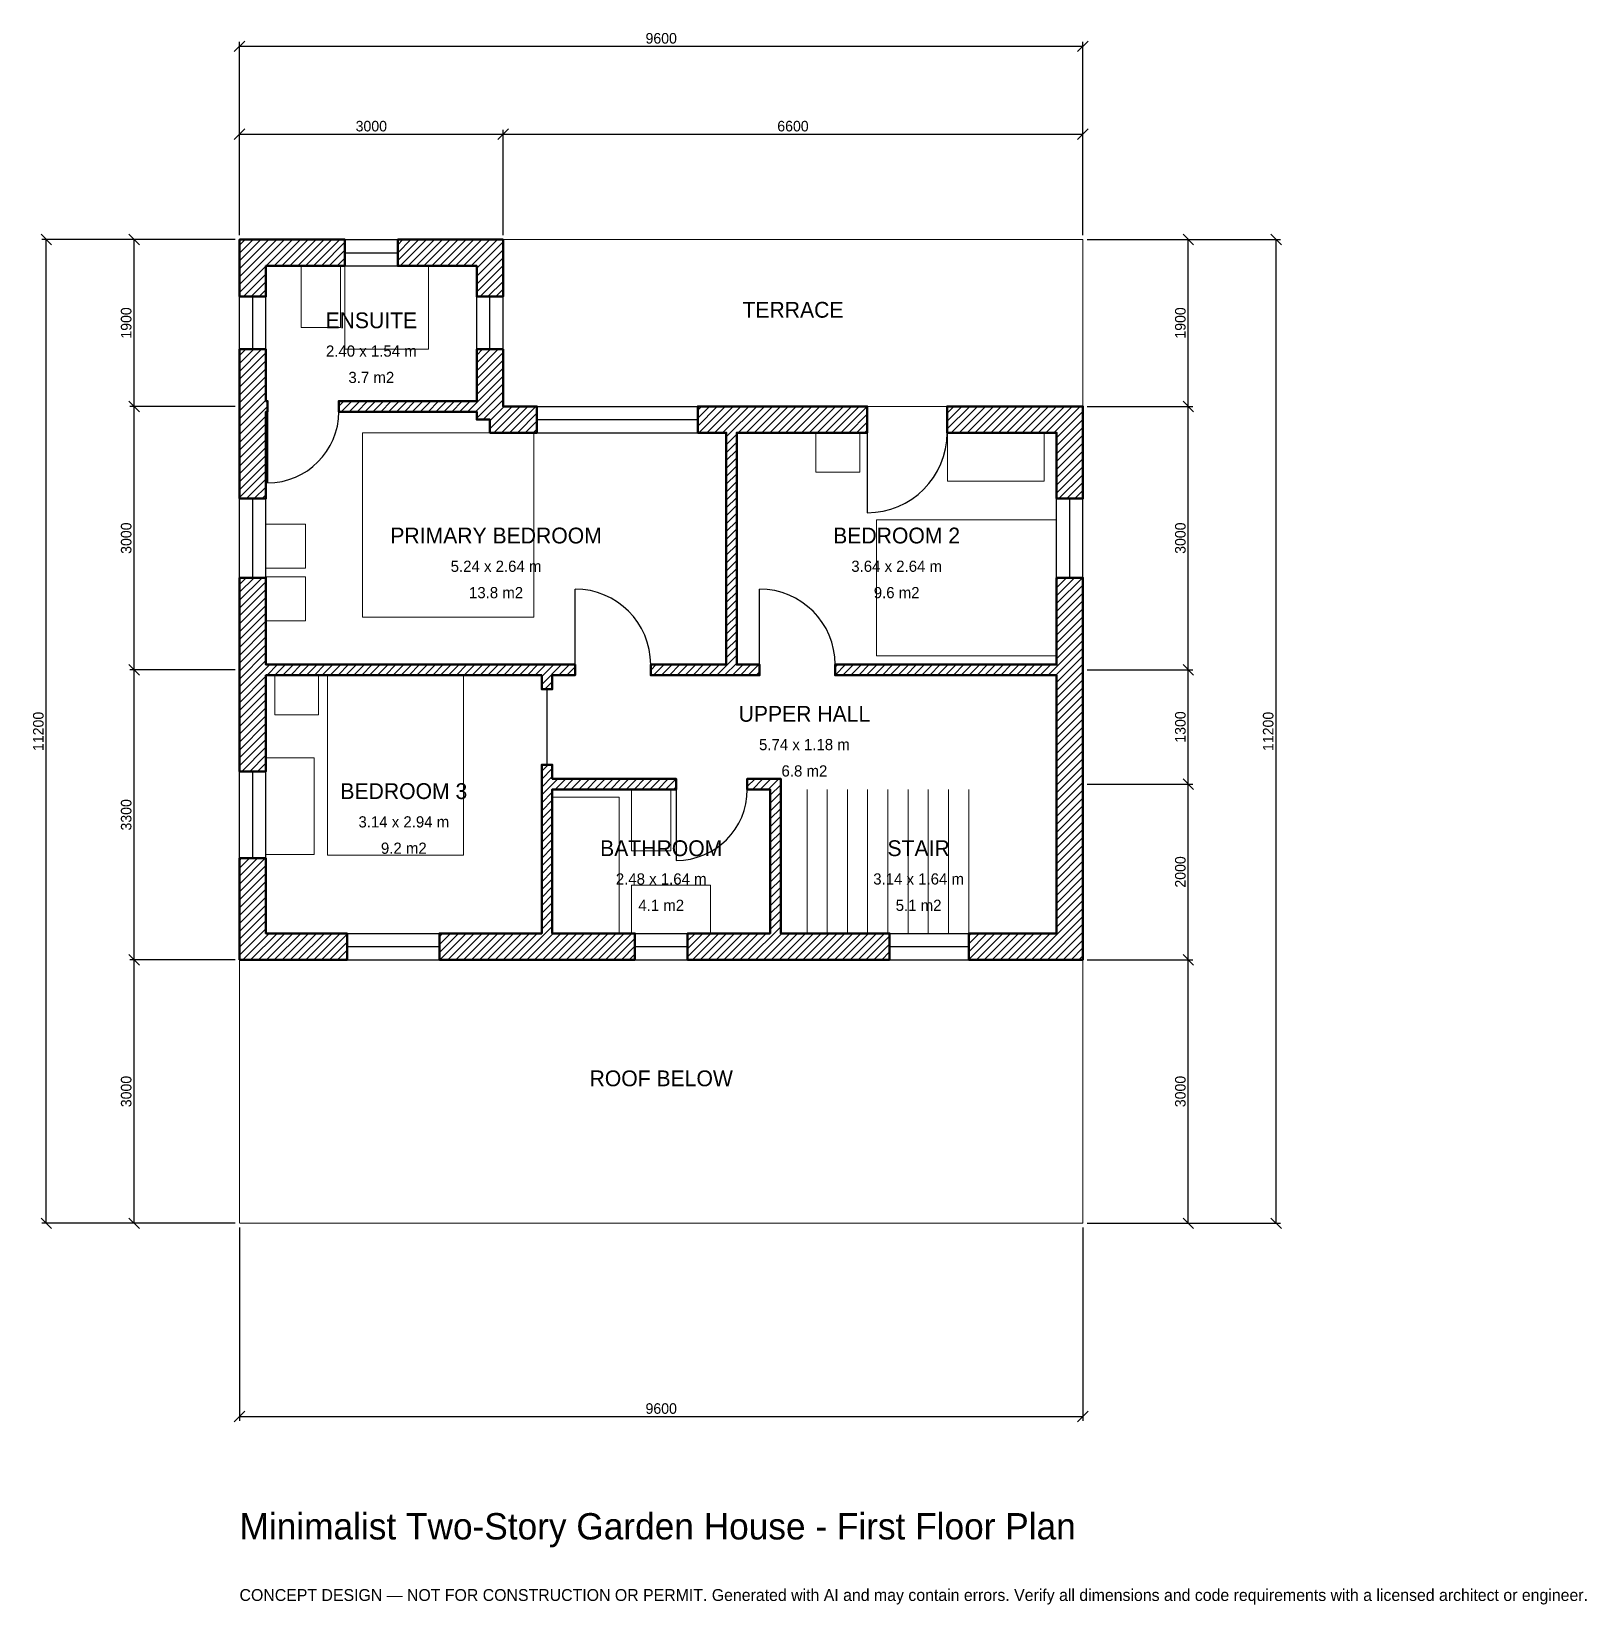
# Model space of a CAD drawing. Header units: millimetres. Extents: x -2369 to 15333, y -4341 to 13569.
import ezdxf
from ezdxf.enums import TextEntityAlignment as Align

# ---------------------------------------------------------------- set-up
doc = ezdxf.new("R2010")
doc.units = ezdxf.units.MM
doc.linetypes.add('DASHED', pattern=[1.524, 1.27, -0.254])
for name, color, linetype, lineweight in [('A-ANNO-DIMS', 1, 'Continuous', 13), ('A-ANNO-TEXT', 7, 'Continuous', 18), ('A-AREA-IDEN', 7, 'Continuous', 18), ('A-DOOR', 2, 'Continuous', 25), ('A-FLOR-FIXT', 9, 'Continuous', 13), ('A-FLOR-STRS', 3, 'Continuous', 18), ('A-FURN', 9, 'Continuous', 13), ('A-GLAZ', 4, 'Continuous', 25), ('A-SITE-PAVE', 8, 'Continuous', 13), ('A-WALL', 7, 'Continuous', 50), ('A-WALL-PATT', 8, 'Continuous', 13)]:
    doc.layers.add(name, color=color, linetype=linetype, lineweight=lineweight)
doc.dimstyles.new('PLAN', dxfattribs={"dimtxt": 120, "dimasz": 80, "dimexe": 50, "dimexo": 50, "dimgap": 30, "dimtad": 1, "dimdec": 0, "dimtsz": 60, "dimcen": 2.5, "dimclrd": 1, "dimclre": 1, "dimazin": 3, "dimtfac": 1, "dimtmove": 0, "dimatfit": 3})

msp = doc.modelspace()

# ---------------------------------------------------------------- hatches: boundary and pattern name
at = {"layer": 'A-WALL-PATT'}
h = msp.add_hatch(dxfattribs=at)
h.set_pattern_fill('ANSI31', color=8, scale=20)
h.paths.add_polyline_path([(3350, 3000), (2275, 3000), (2275, 3300), (3350, 3300), (3440, 3300), (3440, 4940), (3440, 5060), (3440, 5220), (3560, 5220), (3560, 5060), (4970, 5060), (4970, 4940), (3560, 4940), (3560, 3300), (3650, 3300), (4500, 3300), (4500, 3000), (3650, 3000), (3560, 3000), (3560, 2999.999), (3440, 2999.999), (3440, 3000), (3350, 3000)])
h.paths.add_polyline_path([(300, 3000), (300, 2999.999), (0, 2999.999), (0, 3000), (-0.001, 3000), (-0.001, 3300), (0, 3300), (0, 4155), (300, 4155), (300, 3300), (1225, 3300), (1225, 3000), (300, 3000)])
h.paths.add_polyline_path([(0, 6150), (0, 6240), (-0.001, 6240), (-0.001, 6360), (0, 6360), (0, 6450), (0, 7350), (300, 7350), (300, 6450), (300, 6360), (3440, 6360), (3560, 6360), (3820, 6360), (3820, 6240), (3560, 6240), (3560, 6080), (3440, 6080), (3440, 6240), (300, 6240), (300, 6150), (300, 5145), (0, 5145), (0, 6150)])
h.paths.add_polyline_path([(0, 9150), (0, 9240), (-0.001, 9240), (-0.001, 9360), (0, 9360), (0, 9450), (0, 9950), (300, 9950), (300, 9450), (300, 9360), (320, 9360), (320, 9240), (300, 9240), (300, 9150), (300, 8250), (0, 8250), (0, 9150)])
h.paths.add_polyline_path([(0, 10900), (-0.001, 10900), (-0.001, 11200), (0, 11200), (0, 11200.001), (300, 11200.001), (300, 11200), (1200, 11200), (1200, 10900), (300, 10900), (300, 10550), (0, 10550), (0, 10900)])
h.paths.add_polyline_path([(2700, 11200), (2700, 11200.001), (3000, 11200.001), (3000, 11200), (3000.001, 11200), (3000.001, 10900), (3000, 10900), (3000, 10550), (2700, 10550), (2700, 10900), (1800, 10900), (1800, 11200), (2700, 11200)])
h.paths.add_polyline_path([(3000, 9360), (3000.001, 9360), (3000.001, 9300.001), (3060, 9300.001), (3060, 9300), (3385, 9300), (3385, 9000), (2850, 9000), (2850, 9150), (2700, 9150), (2700, 9240), (1130, 9240), (1130, 9360), (2700, 9360), (2700, 9950), (3000, 9950), (3000, 9360)])
h.paths.add_polyline_path([(5450, 9300), (5540, 9300), (5540, 9300.001), (5660, 9300.001), (5660, 9300), (5750, 9300), (7145, 9300), (7145, 9000), (5750, 9000), (5660, 9000), (5660, 6360), (5920, 6360), (5920, 6240), (5660, 6240), (5540, 6240), (4680, 6240), (4680, 6360), (5540, 6360), (5540, 9000), (5450, 9000), (5215, 9000), (5215, 9300), (5450, 9300)])
h.paths.add_polyline_path([(9300, 9300), (9300, 9300.001), (9600, 9300.001), (9600, 9300), (9600.001, 9300), (9600.001, 9000), (9600, 9000), (9600, 8250), (9300, 8250), (9300, 9000), (8055, 9000), (8055, 9300), (9300, 9300)])
h.paths.add_polyline_path([(9600, 6450), (9600, 6360), (9600.001, 6360), (9600.001, 6240), (9600, 6240), (9600, 6150), (9600, 5150), (9600, 4850), (9600, 3300), (9600.001, 3300), (9600.001, 3000), (9600, 3000), (9600, 2999.999), (9300, 2999.999), (9300, 3000), (8300, 3000), (8300, 3300), (9300, 3300), (9300, 4850), (9300, 5150), (9300, 6150), (9300, 6240), (6780, 6240), (6780, 6360), (9300, 6360), (9300, 6450), (9300, 7350), (9600, 7350), (9600, 6450)])
h.paths.add_polyline_path([(6250, 3000), (6160, 3000), (6160, 2999.999), (6040, 2999.999), (6040, 3000), (5950, 3000), (5100, 3000), (5100, 3300), (5950, 3300), (6040, 3300), (6040, 4940), (5780, 4940), (5780, 5060), (6040, 5060), (6160, 5060), (6160, 4940), (6160, 3300), (6250, 3300), (7400, 3300), (7400, 3000), (6250, 3000)])

# ---------------------------------------------------------------- linework, layer by layer
at = {"layer": 'A-DOOR'}
for p, q in [((320, 9240), (320, 8430)), ((7145, 9000), (7145, 8090)), ((3820, 6360), (3820, 7220)), ((5920, 6360), (5920, 7220)), ((3500, 5220), (3500, 6080)), ((4970, 4940), (4970, 4130))]:
    msp.add_line(p, q, dxfattribs=at)
for centre, radius, start, end in [((320, 9240), 810, 270, 360), ((7145, 9000), 910, 270, 360), ((3820, 6360), 860, 0, 90), ((5920, 6360), 860, 0, 90), ((4970, 4940), 810, 270, 360)]:
    msp.add_arc(centre, radius, start, end, dxfattribs=at)
at = {"layer": 'A-FLOR-FIXT'}
for points in [[(700, 10200), (1150, 10200), (1150, 10900), (700, 10900)], [(1200, 9950), (2150, 9950), (2150, 10900), (1200, 10900)], [(3560, 3300), (4320, 3300), (4320, 4850), (3560, 4850)], [(4460, 4240), (4910, 4240), (4910, 4940), (4460, 4940)], [(4460, 3300), (5360, 3300), (5360, 3850), (4460, 3850)]]:
    msp.add_lwpolyline(points, close=True, dxfattribs=at)
at = {"layer": 'A-FLOR-STRS'}
for p, q in [((6460, 3300), (6460, 4940)), ((6690, 3300), (6690, 4940)), ((6920, 3300), (6920, 4940)), ((7150, 3300), (7150, 4940)), ((7380, 3300), (7380, 4940)), ((7610, 3300), (7610, 4940)), ((7840, 3300), (7840, 4940)), ((8070, 3300), (8070, 4940)), ((8300, 3300), (8300, 4940))]:
    msp.add_line(p, q, dxfattribs=at)
at = {"layer": 'A-FURN'}
for points in [[(1400, 6900), (3350, 6900), (3350, 9000), (1400, 9000)], [(6560, 8550), (7060, 8550), (7060, 9000), (6560, 9000)], [(8060, 8450), (9160, 8450), (9160, 9000), (8060, 9000)], [(300, 7460), (750, 7460), (750, 7960), (300, 7960)], [(7250, 6460), (9300, 6460), (9300, 8010), (7250, 8010)], [(300, 6860), (750, 6860), (750, 7360), (300, 7360)], [(400, 5790), (900, 5790), (900, 6240), (400, 6240)], [(1000, 4190), (2550, 4190), (2550, 6240), (1000, 6240)], [(300, 4200), (850, 4200), (850, 5300), (300, 5300)]]:
    msp.add_lwpolyline(points, close=True, dxfattribs=at)
at = {"layer": 'A-GLAZ'}
for p, q in [((1200, 11200), (1800, 11200)), ((1200, 11050), (1800, 11050)), ((1200, 10900), (1800, 10900)), ((0, 9950), (0, 10550)), ((150, 9950), (150, 10550)), ((300, 9950), (300, 10550)), ((2700, 9950), (2700, 10550)), ((2850, 9950), (2850, 10550)), ((3000, 9950), (3000, 10550)), ((3385, 9300), (5215, 9300)), ((3385, 9150), (5215, 9150)), ((3385, 9000), (5215, 9000)), ((0, 7350), (0, 8250)), ((150, 7350), (150, 8250)), ((300, 7350), (300, 8250)), ((9300, 7350), (9300, 8250)), ((9450, 7350), (9450, 8250)), ((9600, 7350), (9600, 8250)), ((0, 4155), (0, 5145)), ((150, 4155), (150, 5145)), ((300, 4155), (300, 5145)), ((1225, 3300), (2275, 3300)), ((4500, 3300), (5100, 3300)), ((7400, 3300), (8300, 3300)), ((1225, 3150), (2275, 3150)), ((4500, 3150), (5100, 3150)), ((7400, 3150), (8300, 3150)), ((1225, 3000), (2275, 3000)), ((4500, 3000), (5100, 3000)), ((7400, 3000), (8300, 3000))]:
    msp.add_line(p, q, dxfattribs=at)
at = {"layer": 'A-SITE-PAVE', "linetype": 'DASHED'}
for points in [[(3000, 9300), (9600, 9300), (9600, 11200), (3000, 11200)], [(0, 0), (9600, 0), (9600, 3000), (0, 3000)]]:
    msp.add_lwpolyline(points, close=True, dxfattribs=at)
at = {"layer": 'A-WALL'}
for points in [[(0, 10900), (-0.001, 10900), (-0.001, 11200), (0, 11200), (0, 11200.001), (300, 11200.001), (300, 11200), (1200, 11200), (1200, 10900), (300, 10900), (300, 10550), (0, 10550), (0, 10900)], [(2700, 11200), (2700, 11200.001), (3000, 11200.001), (3000, 11200), (3000.001, 11200), (3000.001, 10900), (3000, 10900), (3000, 10550), (2700, 10550), (2700, 10900), (1800, 10900), (1800, 11200), (2700, 11200)], [(0, 9150), (0, 9240), (-0.001, 9240), (-0.001, 9360), (0, 9360), (0, 9450), (0, 9950), (300, 9950), (300, 9450), (300, 9360), (320, 9360), (320, 9240), (300, 9240), (300, 9150), (300, 8250), (0, 8250), (0, 9150)], [(3000, 9360), (3000.001, 9360), (3000.001, 9300.001), (3060, 9300.001), (3060, 9300), (3385, 9300), (3385, 9000), (2850, 9000), (2850, 9150), (2700, 9150), (2700, 9240), (1130, 9240), (1130, 9360), (2700, 9360), (2700, 9950), (3000, 9950), (3000, 9360)], [(5450, 9300), (5540, 9300), (5540, 9300.001), (5660, 9300.001), (5660, 9300), (5750, 9300), (7145, 9300), (7145, 9000), (5750, 9000), (5660, 9000), (5660, 6360), (5920, 6360), (5920, 6240), (5660, 6240), (5540, 6240), (4680, 6240), (4680, 6360), (5540, 6360), (5540, 9000), (5450, 9000), (5215, 9000), (5215, 9300), (5450, 9300)], [(9300, 9300), (9300, 9300.001), (9600, 9300.001), (9600, 9300), (9600.001, 9300), (9600.001, 9000), (9600, 9000), (9600, 8250), (9300, 8250), (9300, 9000), (8055, 9000), (8055, 9300), (9300, 9300)], [(0, 6150), (0, 6240), (-0.001, 6240), (-0.001, 6360), (0, 6360), (0, 6450), (0, 7350), (300, 7350), (300, 6450), (300, 6360), (3440, 6360), (3560, 6360), (3820, 6360), (3820, 6240), (3560, 6240), (3560, 6080), (3440, 6080), (3440, 6240), (300, 6240), (300, 6150), (300, 5145), (0, 5145), (0, 6150)], [(9600, 6450), (9600, 6360), (9600.001, 6360), (9600.001, 6240), (9600, 6240), (9600, 6150), (9600, 5150), (9600, 4850), (9600, 3300), (9600.001, 3300), (9600.001, 3000), (9600, 3000), (9600, 2999.999), (9300, 2999.999), (9300, 3000), (8300, 3000), (8300, 3300), (9300, 3300), (9300, 4850), (9300, 5150), (9300, 6150), (9300, 6240), (6780, 6240), (6780, 6360), (9300, 6360), (9300, 6450), (9300, 7350), (9600, 7350), (9600, 6450)], [(3350, 3000), (2275, 3000), (2275, 3300), (3350, 3300), (3440, 3300), (3440, 4940), (3440, 5060), (3440, 5220), (3560, 5220), (3560, 5060), (4970, 5060), (4970, 4940), (3560, 4940), (3560, 3300), (3650, 3300), (4500, 3300), (4500, 3000), (3650, 3000), (3560, 3000), (3560, 2999.999), (3440, 2999.999), (3440, 3000), (3350, 3000)], [(6250, 3000), (6160, 3000), (6160, 2999.999), (6040, 2999.999), (6040, 3000), (5950, 3000), (5100, 3000), (5100, 3300), (5950, 3300), (6040, 3300), (6040, 4940), (5780, 4940), (5780, 5060), (6040, 5060), (6160, 5060), (6160, 4940), (6160, 3300), (6250, 3300), (7400, 3300), (7400, 3000), (6250, 3000)], [(300, 3000), (300, 2999.999), (0, 2999.999), (0, 3000), (-0.001, 3000), (-0.001, 3300), (0, 3300), (0, 4155), (300, 4155), (300, 3300), (1225, 3300), (1225, 3000), (300, 3000)]]:
    msp.add_lwpolyline(points, close=True, dxfattribs=at)

# ---------------------------------------------------------------- texts
at = {"layer": 'A-ANNO-TEXT'}
for s, height, p in [('Minimalist Two-Story Garden House - First Floor Plan', 300, (0, -3600)), ('CONCEPT DESIGN — NOT FOR CONSTRUCTION OR PERMIT. Generated with AI and may contain errors. Verify all dimensions and code requirements with a licensed architect or engineer.', 135, (0, -4300))]:
    msp.add_text(s, height=height, dxfattribs=at).set_placement(p)
at = {"layer": 'A-AREA-IDEN'}
for s, height, p in [('TERRACE', 180, (6300, 10400)), ('ENSUITE', 180, (1500, 10280)), ('2.40 x 1.54 m', 127.5, (1500, 9930)), ('3.7 m2', 127.5, (1500, 9630)), ('PRIMARY BEDROOM', 180, (2920, 7830)), ('BEDROOM 2', 180, (7480, 7830)), ('5.24 x 2.64 m', 127.5, (2920, 7480)), ('3.64 x 2.64 m', 127.5, (7480, 7480)), ('13.8 m2', 127.5, (2920, 7180)), ('9.6 m2', 127.5, (7480, 7180)), ('UPPER HALL', 180, (6430, 5800)), ('5.74 x 1.18 m', 127.5, (6430, 5450)), ('6.8 m2', 127.5, (6430, 5150)), ('BEDROOM 3', 180, (1870, 4920)), ('3.14 x 2.94 m', 127.5, (1870, 4570)), ('9.2 m2', 127.5, (1870, 4270)), ('BATHROOM', 180, (4800, 4270)), ('STAIR', 180, (7730, 4270)), ('2.48 x 1.64 m', 127.5, (4800, 3920)), ('3.14 x 1.64 m', 127.5, (7730, 3920)), ('4.1 m2', 127.5, (4800, 3620)), ('5.1 m2', 127.5, (7730, 3620)), ('ROOF BELOW', 180, (4800, 1650))]:
    msp.add_text(s, height=height, dxfattribs=at).set_placement(p, align=Align.MIDDLE_CENTER)

# ---------------------------------------------------------------- dimensions: what is measured, and where the dimension line sits
at = {"layer": 'A-ANNO-DIMS'}
for base, p1, p2, text in [((0, 13400), (0, 11200), (9600, 11200), '9600'), ((0, 12400), (0, 11200), (3000, 11200), '3000'), ((3000, 12400), (3000, 11200), (9600, 11200), '6600'), ((0, -2200), (0, 0), (9600, 0), '9600')]:
    msp.add_linear_dim(base=base, p1=p1, p2=p2, text=text, dimstyle='PLAN', dxfattribs=at).render()
for base, p1, p2, text in [((-2200, 0), (0, 0), (0, 11200), '11200'), ((-1200, 9300), (0, 9300), (0, 11200), '1900'), ((10800, 9300), (9600, 9300), (9600, 11200), '1900'), ((11800, 0), (9600, 0), (9600, 11200), '11200'), ((-1200, 6300), (0, 6300), (0, 9300), '3000'), ((10800, 6300), (9600, 6300), (9600, 9300), '3000'), ((-1200, 3000), (0, 3000), (0, 6300), '3300'), ((10800, 5000), (9600, 5000), (9600, 6300), '1300'), ((10800, 3000), (9600, 3000), (9600, 5000), '2000'), ((-1200, 0), (0, 0), (0, 3000), '3000'), ((10800, 0), (9600, 0), (9600, 3000), '3000')]:
    msp.add_linear_dim(base=base, p1=p1, p2=p2, angle=90, text=text, dimstyle='PLAN', dxfattribs=at).render()

doc.saveas('drawing.dxf')
